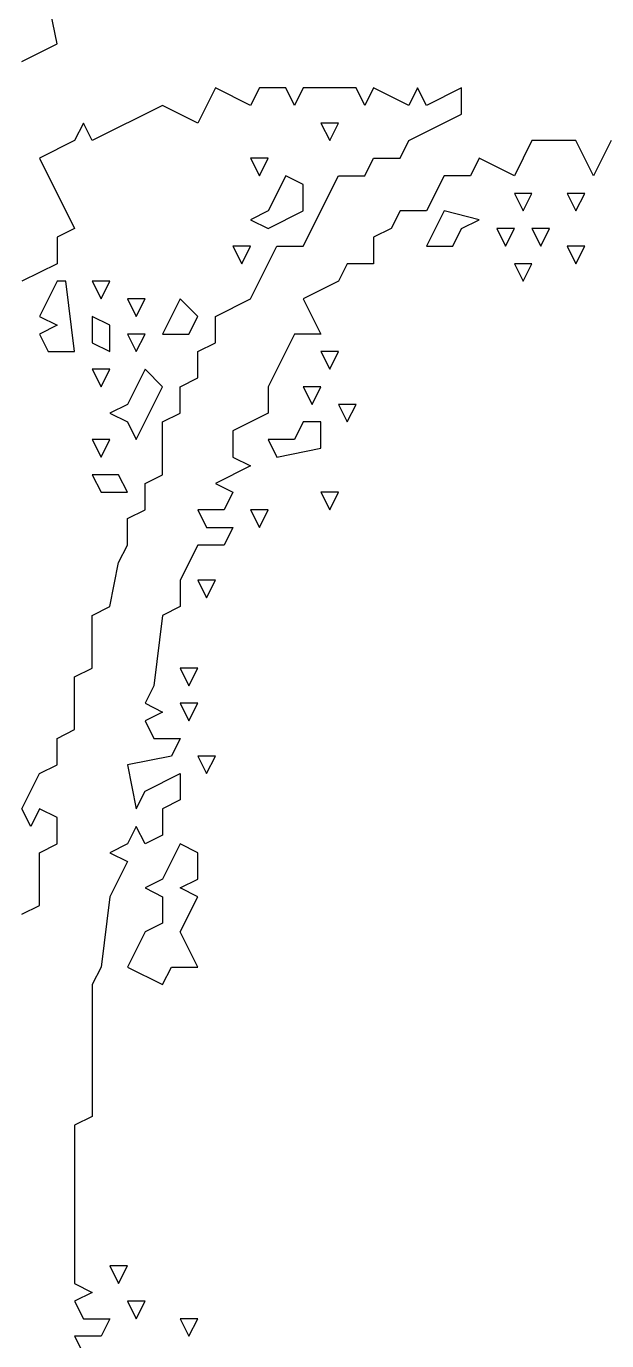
# Model space of a CAD drawing. Extents: x 2 to 124, y 0 to 170.
# Drawn here: x 70.79 to 76.11, y 79.16 to 91.2 of the extents above; entities that cross this region are included whole.
import ezdxf

# ---------------------------------------------------------------- set-up
doc = ezdxf.new("R2010")
doc.units = 0
doc.layers.add('Layer0', color=7, linetype='Continuous')

msp = doc.modelspace()

# ---------------------------------------------------------------- linework, layer by layer
at = {"layer": 'Layer0', "color": 5, "linetype": 'CONTINUOUS'}
for p, q in [((71.07481, 91.03693, 0.1), (70.99432, 91.43939, 0.1)), ((70.75284, 90.87595, 0.1), (71.07481, 91.03693, 0.1)), ((72.52367, 90.63447, 0.1), (72.36269, 90.3125, 0.1)), ((72.84564, 90.47348, 0.1), (72.52367, 90.63447, 0.1)), ((72.92614, 90.63447, 0.1), (72.84564, 90.47348, 0.1)), ((73.16761, 90.63447, 0.1), (72.92614, 90.63447, 0.1)), ((73.24811, 90.47348, 0.1), (73.16761, 90.63447, 0.1)), ((73.3286, 90.63447, 0.1), (73.24811, 90.47348, 0.1)), ((73.81155, 90.63447, 0.1), (73.3286, 90.63447, 0.1)), ((73.89205, 90.47348, 0.1), (73.81155, 90.63447, 0.1)), ((73.97254, 90.63447, 0.1), (73.89205, 90.47348, 0.1)), ((74.29451, 90.47348, 0.1), (73.97254, 90.63447, 0.1)), ((74.375, 90.63447, 0.1), (74.29451, 90.47348, 0.1)), ((74.45549, 90.47348, 0.1), (74.375, 90.63447, 0.1)), ((74.77746, 90.63447, 0.1), (74.45549, 90.47348, 0.1)), ((74.77746, 90.39299, 0.1), (74.77746, 90.63447, 0.1)), ((72.04072, 90.47348, 0.1), (71.39678, 90.15152, 0.1)), ((72.36269, 90.3125, 0.1), (72.04072, 90.47348, 0.1)), ((74.29451, 90.15152, 0.1), (74.77746, 90.39299, 0.1)), ((71.31629, 90.3125, 0.1), (71.2358, 90.15152, 0.1)), ((71.39678, 90.15152, 0.1), (71.31629, 90.3125, 0.1)), ((73.48958, 90.3125, 0.1), (73.57008, 90.15152, 0.1)), ((73.65057, 90.3125, 0.1), (73.48958, 90.3125, 0.1)), ((73.57008, 90.15152, 0.1), (73.65057, 90.3125, 0.1)), ((71.2358, 90.15152, 0.1), (70.91383, 89.99053, 0.1)), ((74.21402, 89.99053, 0.1), (74.29451, 90.15152, 0.1)), ((75.4214, 90.15152, 0.1), (75.26042, 89.82955, 0.1)), ((75.82386, 90.15152, 0.1), (75.4214, 90.15152, 0.1)), ((75.98485, 89.82955, 0.1), (75.82386, 90.15152, 0.1)), ((76.14583, 90.15152, 0.1), (75.98485, 89.82955, 0.1)), ((70.91383, 89.99053, 0.1), (71.2358, 89.34659, 0.1)), ((72.84564, 89.99053, 0.1), (72.92614, 89.82955, 0.1)), ((73.00663, 89.99053, 0.1), (72.84564, 89.99053, 0.1)), ((72.92614, 89.82955, 0.1), (73.00663, 89.99053, 0.1)), ((73.89205, 89.82955, 0.1), (73.97254, 89.99053, 0.1)), ((73.97254, 89.99053, 0.1), (74.21402, 89.99053, 0.1)), ((74.93845, 89.99053, 0.1), (74.85795, 89.82955, 0.1)), ((75.26042, 89.82955, 0.1), (74.93845, 89.99053, 0.1)), ((73.16761, 89.82955, 0.1), (73.00663, 89.50758, 0.1)), ((73.3286, 89.74905, 0.1), (73.16761, 89.82955, 0.1)), ((73.3286, 89.18561, 0.1), (73.65057, 89.82955, 0.1)), ((73.65057, 89.82955, 0.1), (73.89205, 89.82955, 0.1)), ((74.61648, 89.82955, 0.1), (74.45549, 89.50758, 0.1)), ((74.85795, 89.82955, 0.1), (74.61648, 89.82955, 0.1)), ((73.3286, 89.50758, 0.1), (73.3286, 89.74905, 0.1)), ((75.26042, 89.66856, 0.1), (75.34091, 89.50758, 0.1)), ((75.4214, 89.66856, 0.1), (75.26042, 89.66856, 0.1)), ((75.34091, 89.50758, 0.1), (75.4214, 89.66856, 0.1)), ((75.74337, 89.66856, 0.1), (75.82386, 89.50758, 0.1)), ((75.90436, 89.66856, 0.1), (75.74337, 89.66856, 0.1)), ((75.82386, 89.50758, 0.1), (75.90436, 89.66856, 0.1)), ((73.00663, 89.50758, 0.1), (72.84564, 89.42708, 0.1)), ((72.84564, 89.42708, 0.1), (73.00663, 89.34659, 0.1)), ((73.00663, 89.34659, 0.1), (73.3286, 89.50758, 0.1)), ((74.21402, 89.50758, 0.1), (74.13352, 89.34659, 0.1)), ((74.45549, 89.50758, 0.1), (74.21402, 89.50758, 0.1)), ((74.61648, 89.50758, 0.1), (74.45549, 89.18561, 0.1)), ((74.93845, 89.42708, 0.1), (74.61648, 89.50758, 0.1)), ((74.77746, 89.34659, 0.1), (74.93845, 89.42708, 0.1)), ((71.2358, 89.34659, 0.1), (71.07481, 89.2661, 0.1)), ((74.13352, 89.34659, 0.1), (73.97254, 89.2661, 0.1)), ((74.69697, 89.18561, 0.1), (74.77746, 89.34659, 0.1)), ((75.09943, 89.34659, 0.1), (75.17992, 89.18561, 0.1)), ((75.26042, 89.34659, 0.1), (75.09943, 89.34659, 0.1)), ((75.17992, 89.18561, 0.1), (75.26042, 89.34659, 0.1)), ((75.4214, 89.34659, 0.1), (75.50189, 89.18561, 0.1)), ((75.58239, 89.34659, 0.1), (75.4214, 89.34659, 0.1)), ((75.50189, 89.18561, 0.1), (75.58239, 89.34659, 0.1)), ((71.07481, 89.2661, 0.1), (71.07481, 89.02462, 0.1)), ((72.68466, 89.18561, 0.1), (72.76515, 89.02462, 0.1)), ((72.84564, 89.18561, 0.1), (72.68466, 89.18561, 0.1)), ((72.76515, 89.02462, 0.1), (72.84564, 89.18561, 0.1)), ((72.84564, 88.70265, 0.1), (73.08712, 89.18561, 0.1)), ((73.08712, 89.18561, 0.1), (73.3286, 89.18561, 0.1)), ((73.97254, 89.2661, 0.1), (73.97254, 89.02462, 0.1)), ((74.45549, 89.18561, 0.1), (74.69697, 89.18561, 0.1)), ((75.74337, 89.18561, 0.1), (75.82386, 89.02462, 0.1)), ((75.90436, 89.18561, 0.1), (75.74337, 89.18561, 0.1)), ((75.82386, 89.02462, 0.1), (75.90436, 89.18561, 0.1)), ((71.07481, 89.02462, 0.1), (70.75284, 88.86364, 0.1)), ((73.73106, 89.02462, 0.1), (73.65057, 88.86364, 0.1)), ((73.97254, 89.02462, 0.1), (73.73106, 89.02462, 0.1)), ((75.26042, 89.02462, 0.1), (75.34091, 88.86364, 0.1)), ((75.4214, 89.02462, 0.1), (75.26042, 89.02462, 0.1)), ((75.34091, 88.86364, 0.1), (75.4214, 89.02462, 0.1)), ((71.07481, 88.86364, 0.1), (70.91383, 88.54167, 0.1)), ((71.1553, 88.86364, 0.1), (71.07481, 88.86364, 0.1)), ((71.2358, 88.2197, 0.1), (71.1553, 88.86364, 0.1)), ((71.39678, 88.86364, 0.1), (71.47727, 88.70265, 0.1)), ((71.55777, 88.86364, 0.1), (71.39678, 88.86364, 0.1)), ((71.47727, 88.70265, 0.1), (71.55777, 88.86364, 0.1)), ((73.65057, 88.86364, 0.1), (73.3286, 88.70265, 0.1)), ((71.71875, 88.70265, 0.1), (71.79924, 88.54167, 0.1)), ((71.87973, 88.70265, 0.1), (71.71875, 88.70265, 0.1)), ((71.79924, 88.54167, 0.1), (71.87973, 88.70265, 0.1)), ((72.2017, 88.70265, 0.1), (72.04072, 88.38068, 0.1)), ((72.36269, 88.54167, 0.1), (72.2017, 88.70265, 0.1)), ((72.52367, 88.54167, 0.1), (72.84564, 88.70265, 0.1)), ((73.3286, 88.70265, 0.1), (73.48958, 88.38068, 0.1)), ((70.91383, 88.54167, 0.1), (71.07481, 88.46117, 0.1)), ((71.07481, 88.46117, 0.1), (70.91383, 88.38068, 0.1)), ((71.39678, 88.54167, 0.1), (71.39678, 88.30019, 0.1)), ((71.55777, 88.46117, 0.1), (71.39678, 88.54167, 0.1)), ((71.55777, 88.2197, 0.1), (71.55777, 88.46117, 0.1)), ((72.2822, 88.38068, 0.1), (72.36269, 88.54167, 0.1)), ((72.52367, 88.30019, 0.1), (72.52367, 88.54167, 0.1)), ((70.91383, 88.38068, 0.1), (70.99432, 88.2197, 0.1)), ((71.71875, 88.38068, 0.1), (71.79924, 88.2197, 0.1)), ((71.87973, 88.38068, 0.1), (71.71875, 88.38068, 0.1)), ((71.79924, 88.2197, 0.1), (71.87973, 88.38068, 0.1)), ((72.04072, 88.38068, 0.1), (72.2822, 88.38068, 0.1)), ((73.24811, 88.38068, 0.1), (73.00663, 87.89773, 0.1)), ((73.48958, 88.38068, 0.1), (73.24811, 88.38068, 0.1)), ((70.99432, 88.2197, 0.1), (71.2358, 88.2197, 0.1)), ((71.39678, 88.30019, 0.1), (71.55777, 88.2197, 0.1)), ((72.36269, 88.2197, 0.1), (72.52367, 88.30019, 0.1)), ((72.36269, 87.97822, 0.1), (72.36269, 88.2197, 0.1)), ((73.48958, 88.2197, 0.1), (73.57008, 88.05871, 0.1)), ((73.65057, 88.2197, 0.1), (73.48958, 88.2197, 0.1)), ((73.57008, 88.05871, 0.1), (73.65057, 88.2197, 0.1)), ((71.39678, 88.05871, 0.1), (71.47727, 87.89773, 0.1)), ((71.55777, 88.05871, 0.1), (71.39678, 88.05871, 0.1)), ((71.47727, 87.89773, 0.1), (71.55777, 88.05871, 0.1)), ((71.87973, 88.05871, 0.1), (71.71875, 87.73674, 0.1)), ((72.04072, 87.89773, 0.1), (71.87973, 88.05871, 0.1)), ((72.2017, 87.89773, 0.1), (72.36269, 87.97822, 0.1)), ((71.79924, 87.41477, 0.1), (72.04072, 87.89773, 0.1)), ((72.2017, 87.65625, 0.1), (72.2017, 87.89773, 0.1)), ((73.00663, 87.89773, 0.1), (73.00663, 87.65625, 0.1)), ((73.3286, 87.89773, 0.1), (73.40909, 87.73674, 0.1)), ((73.48958, 87.89773, 0.1), (73.3286, 87.89773, 0.1)), ((73.40909, 87.73674, 0.1), (73.48958, 87.89773, 0.1)), ((71.71875, 87.73674, 0.1), (71.55777, 87.65625, 0.1)), ((73.65057, 87.73674, 0.1), (73.73106, 87.57576, 0.1)), ((73.81155, 87.73674, 0.1), (73.65057, 87.73674, 0.1)), ((73.73106, 87.57576, 0.1), (73.81155, 87.73674, 0.1)), ((71.55777, 87.65625, 0.1), (71.71875, 87.57576, 0.1)), ((72.04072, 87.57576, 0.1), (72.2017, 87.65625, 0.1)), ((73.00663, 87.65625, 0.1), (72.68466, 87.49527, 0.1)), ((71.71875, 87.57576, 0.1), (71.79924, 87.41477, 0.1)), ((72.04072, 87.0928, 0.1), (72.04072, 87.57576, 0.1)), ((72.68466, 87.49527, 0.1), (72.68466, 87.25379, 0.1)), ((73.3286, 87.57576, 0.1), (73.24811, 87.41477, 0.1)), ((73.48958, 87.57576, 0.1), (73.3286, 87.57576, 0.1)), ((73.48958, 87.33428, 0.1), (73.48958, 87.57576, 0.1)), ((71.39678, 87.41477, 0.1), (71.47727, 87.25379, 0.1)), ((71.55777, 87.41477, 0.1), (71.39678, 87.41477, 0.1)), ((71.47727, 87.25379, 0.1), (71.55777, 87.41477, 0.1)), ((73.24811, 87.41477, 0.1), (73.00663, 87.41477, 0.1)), ((73.00663, 87.41477, 0.1), (73.08712, 87.25379, 0.1)), ((72.68466, 87.25379, 0.1), (72.84564, 87.1733, 0.1)), ((73.08712, 87.25379, 0.1), (73.48958, 87.33428, 0.1)), ((72.84564, 87.1733, 0.1), (72.52367, 87.01231, 0.1)), ((71.39678, 87.0928, 0.1), (71.47727, 86.93182, 0.1)), ((71.63826, 87.0928, 0.1), (71.39678, 87.0928, 0.1)), ((71.71875, 86.93182, 0.1), (71.63826, 87.0928, 0.1)), ((71.87973, 87.01231, 0.1), (72.04072, 87.0928, 0.1)), ((71.87973, 86.77083, 0.1), (71.87973, 87.01231, 0.1)), ((72.52367, 87.01231, 0.1), (72.68466, 86.93182, 0.1)), ((71.47727, 86.93182, 0.1), (71.71875, 86.93182, 0.1)), ((72.68466, 86.93182, 0.1), (72.60417, 86.77083, 0.1)), ((73.48958, 86.93182, 0.1), (73.57008, 86.77083, 0.1)), ((73.65057, 86.93182, 0.1), (73.48958, 86.93182, 0.1)), ((73.57008, 86.77083, 0.1), (73.65057, 86.93182, 0.1)), ((71.71875, 86.69034, 0.1), (71.87973, 86.77083, 0.1)), ((72.60417, 86.77083, 0.1), (72.36269, 86.77083, 0.1)), ((72.36269, 86.77083, 0.1), (72.44318, 86.60985, 0.1)), ((72.84564, 86.77083, 0.1), (72.92614, 86.60985, 0.1)), ((73.00663, 86.77083, 0.1), (72.84564, 86.77083, 0.1)), ((72.92614, 86.60985, 0.1), (73.00663, 86.77083, 0.1)), ((71.71875, 86.44886, 0.1), (71.71875, 86.69034, 0.1)), ((72.44318, 86.60985, 0.1), (72.68466, 86.60985, 0.1)), ((72.68466, 86.60985, 0.1), (72.60417, 86.44886, 0.1)), ((71.63826, 86.28788, 0.1), (71.71875, 86.44886, 0.1)), ((72.36269, 86.44886, 0.1), (72.2017, 86.12689, 0.1)), ((72.60417, 86.44886, 0.1), (72.36269, 86.44886, 0.1)), ((71.55777, 85.88542, 0.1), (71.63826, 86.28788, 0.1)), ((72.2017, 86.12689, 0.1), (72.2017, 85.88542, 0.1)), ((72.36269, 86.12689, 0.1), (72.44318, 85.96591, 0.1)), ((72.52367, 86.12689, 0.1), (72.36269, 86.12689, 0.1)), ((72.44318, 85.96591, 0.1), (72.52367, 86.12689, 0.1)), ((71.39678, 85.80492, 0.1), (71.55777, 85.88542, 0.1)), ((71.39678, 85.32197, 0.1), (71.39678, 85.80492, 0.1)), ((72.04072, 85.80492, 0.1), (71.96023, 85.16098, 0.1)), ((72.2017, 85.88542, 0.1), (72.04072, 85.80492, 0.1)), ((71.2358, 85.24148, 0.1), (71.39678, 85.32197, 0.1)), ((72.2017, 85.32197, 0.1), (72.2822, 85.16098, 0.1)), ((72.36269, 85.32197, 0.1), (72.2017, 85.32197, 0.1)), ((72.2822, 85.16098, 0.1), (72.36269, 85.32197, 0.1)), ((71.2358, 84.75852, 0.1), (71.2358, 85.24148, 0.1)), ((71.96023, 85.16098, 0.1), (71.87973, 85, 0.1)), ((71.87973, 85, 0.1), (72.04072, 84.91951, 0.1)), ((72.2017, 85, 0.1), (72.2822, 84.83902, 0.1)), ((72.36269, 85, 0.1), (72.2017, 85, 0.1)), ((72.2822, 84.83902, 0.1), (72.36269, 85, 0.1)), ((72.04072, 84.91951, 0.1), (71.87973, 84.83902, 0.1)), ((71.87973, 84.83902, 0.1), (71.96023, 84.67803, 0.1)), ((71.07481, 84.67803, 0.1), (71.2358, 84.75852, 0.1)), ((71.07481, 84.43655, 0.1), (71.07481, 84.67803, 0.1)), ((71.96023, 84.67803, 0.1), (72.2017, 84.67803, 0.1)), ((72.2017, 84.67803, 0.1), (72.12121, 84.51705, 0.1)), ((72.12121, 84.51705, 0.1), (71.71875, 84.43655, 0.1)), ((72.36269, 84.51705, 0.1), (72.44318, 84.35606, 0.1)), ((72.52367, 84.51705, 0.1), (72.36269, 84.51705, 0.1)), ((72.44318, 84.35606, 0.1), (72.52367, 84.51705, 0.1)), ((70.75284, 84.03409, 0.1), (70.91383, 84.35606, 0.1)), ((70.91383, 84.35606, 0.1), (71.07481, 84.43655, 0.1)), ((71.71875, 84.43655, 0.1), (71.79924, 84.03409, 0.1)), ((71.87973, 84.19508, 0.1), (72.2017, 84.35606, 0.1)), ((72.2017, 84.35606, 0.1), (72.2017, 84.11458, 0.1)), ((71.79924, 84.03409, 0.1), (71.87973, 84.19508, 0.1)), ((70.83333, 83.87311, 0.1), (70.75284, 84.03409, 0.1)), ((70.91383, 84.03409, 0.1), (70.83333, 83.87311, 0.1)), ((71.07481, 83.9536, 0.1), (70.91383, 84.03409, 0.1)), ((72.2017, 84.11458, 0.1), (72.04072, 84.03409, 0.1)), ((72.04072, 84.03409, 0.1), (72.04072, 83.79261, 0.1)), ((71.07481, 83.71212, 0.1), (71.07481, 83.9536, 0.1)), ((71.79924, 83.87311, 0.1), (71.71875, 83.71212, 0.1)), ((71.87973, 83.71212, 0.1), (71.79924, 83.87311, 0.1)), ((72.04072, 83.79261, 0.1), (71.87973, 83.71212, 0.1)), ((70.91383, 83.63163, 0.1), (71.07481, 83.71212, 0.1)), ((71.71875, 83.71212, 0.1), (71.55777, 83.63163, 0.1)), ((72.2017, 83.71212, 0.1), (72.04072, 83.39015, 0.1)), ((72.36269, 83.63163, 0.1), (72.2017, 83.71212, 0.1)), ((70.91383, 83.14867, 0.1), (70.91383, 83.63163, 0.1)), ((71.55777, 83.63163, 0.1), (71.71875, 83.55114, 0.1)), ((71.71875, 83.55114, 0.1), (71.55777, 83.22917, 0.1)), ((72.36269, 83.39015, 0.1), (72.36269, 83.63163, 0.1)), ((72.04072, 83.39015, 0.1), (71.87973, 83.30966, 0.1)), ((71.87973, 83.30966, 0.1), (72.04072, 83.22917, 0.1)), ((72.2017, 83.30966, 0.1), (72.36269, 83.39015, 0.1)), ((72.36269, 83.22917, 0.1), (72.2017, 83.30966, 0.1)), ((71.55777, 83.22917, 0.1), (71.47727, 82.58523, 0.1)), ((72.04072, 83.22917, 0.1), (72.04072, 82.98769, 0.1)), ((72.2017, 82.9072, 0.1), (72.36269, 83.22917, 0.1)), ((70.75284, 83.06818, 0.1), (70.91383, 83.14867, 0.1)), ((72.04072, 82.98769, 0.1), (71.87973, 82.9072, 0.1)), ((71.87973, 82.9072, 0.1), (71.71875, 82.58523, 0.1)), ((72.36269, 82.58523, 0.1), (72.2017, 82.9072, 0.1)), ((71.47727, 82.58523, 0.1), (71.39678, 82.42424, 0.1)), ((71.71875, 82.58523, 0.1), (72.04072, 82.42424, 0.1)), ((72.04072, 82.42424, 0.1), (72.12121, 82.58523, 0.1)), ((72.12121, 82.58523, 0.1), (72.36269, 82.58523, 0.1)), ((71.39678, 82.42424, 0.1), (71.39678, 81.21686, 0.1)), ((71.39678, 81.21686, 0.1), (71.2358, 81.13636, 0.1)), ((71.2358, 81.13636, 0.1), (71.2358, 79.6875, 0.1)), ((71.55777, 79.84848, 0.1), (71.63826, 79.6875, 0.1)), ((71.71875, 79.84848, 0.1), (71.55777, 79.84848, 0.1)), ((71.63826, 79.6875, 0.1), (71.71875, 79.84848, 0.1)), ((71.2358, 79.6875, 0.1), (71.39678, 79.60701, 0.1)), ((71.39678, 79.60701, 0.1), (71.2358, 79.52652, 0.1)), ((71.2358, 79.52652, 0.1), (71.31629, 79.36553, 0.1)), ((71.71875, 79.52652, 0.1), (71.79924, 79.36553, 0.1)), ((71.87973, 79.52652, 0.1), (71.71875, 79.52652, 0.1)), ((71.79924, 79.36553, 0.1), (71.87973, 79.52652, 0.1)), ((71.31629, 79.36553, 0.1), (71.55777, 79.36553, 0.1)), ((71.55777, 79.36553, 0.1), (71.47727, 79.20455, 0.1)), ((72.2017, 79.36553, 0.1), (72.2822, 79.20455, 0.1)), ((72.36269, 79.36553, 0.1), (72.2017, 79.36553, 0.1)), ((72.2822, 79.20455, 0.1), (72.36269, 79.36553, 0.1)), ((71.47727, 79.20455, 0.1), (71.2358, 79.20455, 0.1)), ((71.2358, 79.20455, 0.1), (71.39678, 78.88258, 0.1))]:
    msp.add_line(p, q, dxfattribs=at)

doc.saveas('drawing.dxf')
